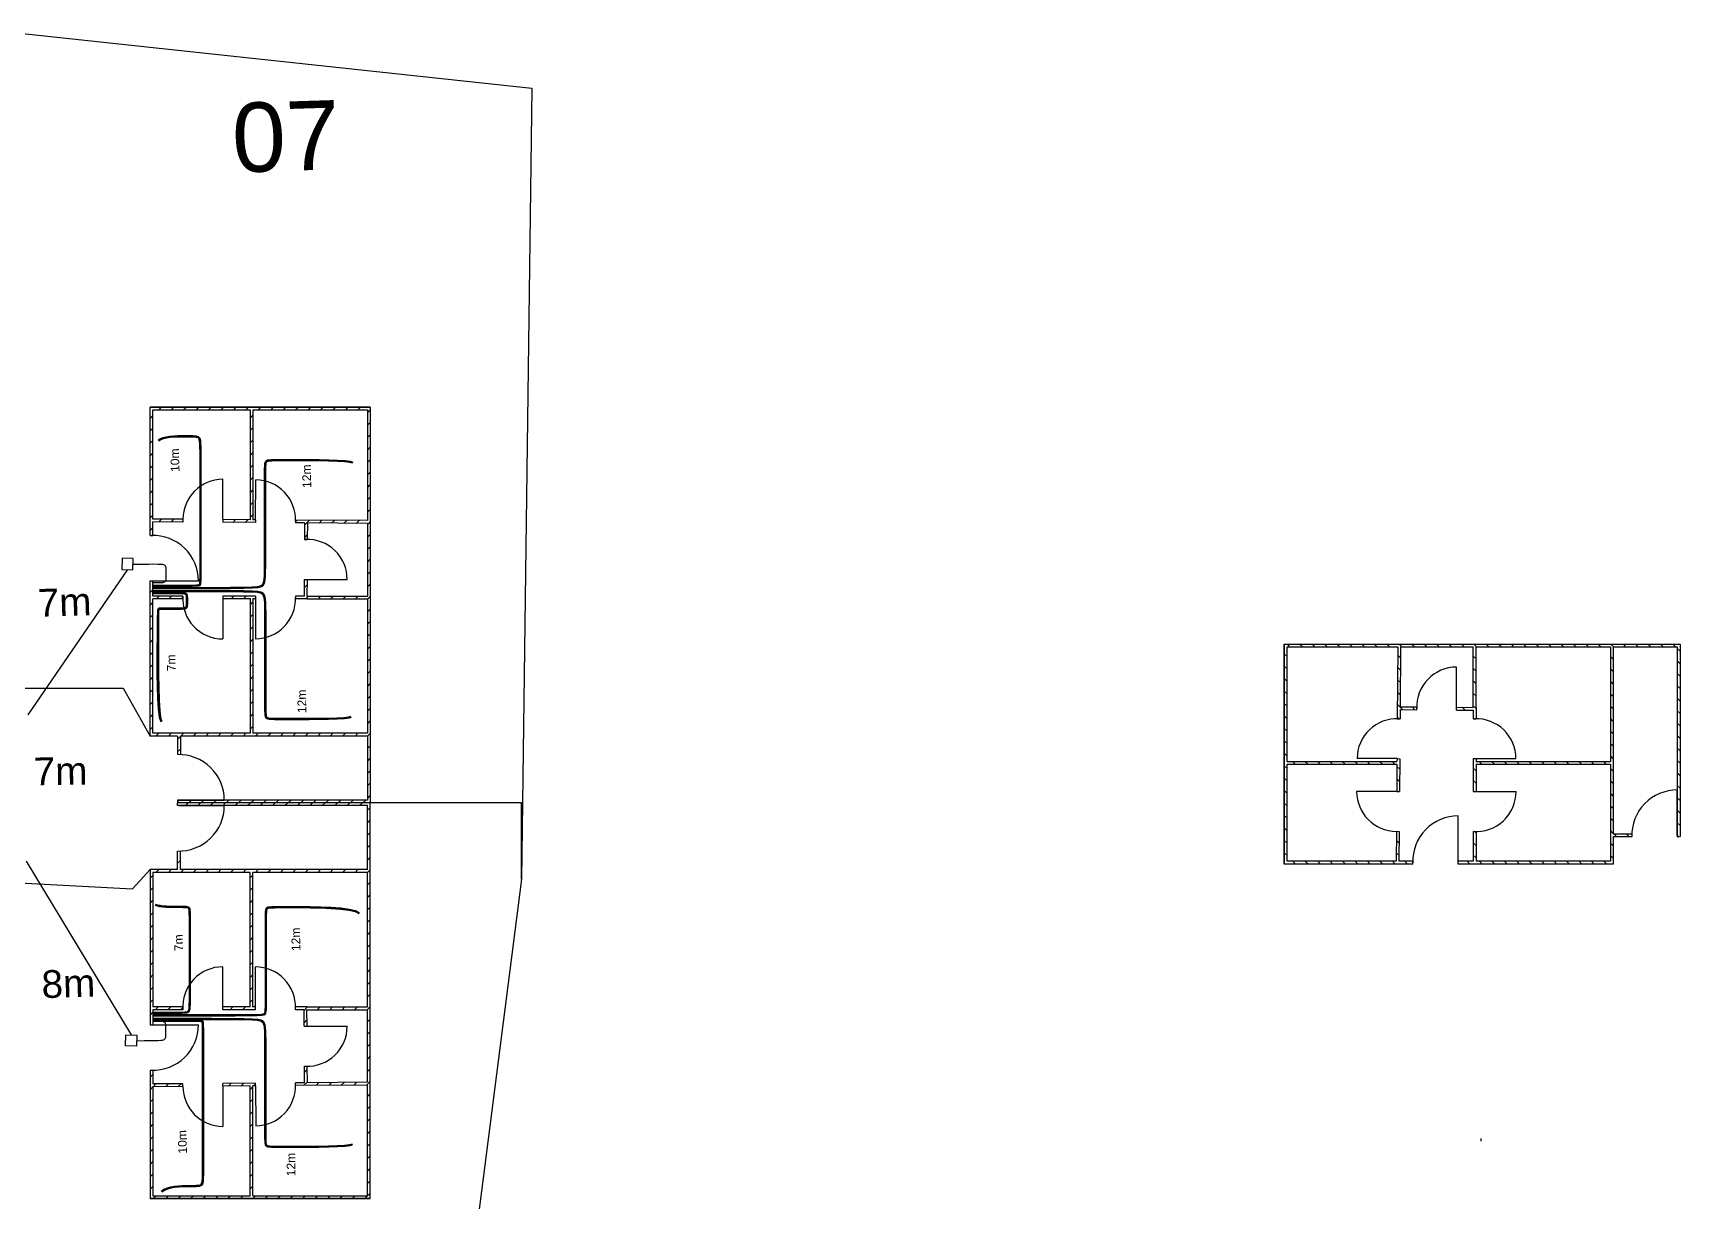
# Model space of a CAD drawing. Header units: millimetres. Extents: x 190 to 398, y 11 to 188.
# Drawn here: x 318.5 to 378, y 140.2 to 182.4 of the extents above; entities that cross this region are included whole.
import ezdxf

# ---------------------------------------------------------------- set-up
doc = ezdxf.new("R2010")
doc.units = ezdxf.units.MM
for name, color, linetype in [('cint', 94, 'Continuous'), ('cpri', 36, 'Continuous'), ('csec', 170, 'Continuous'), ('urbanizacion', 7, 'Continuous')]:
    doc.layers.add(name, color=color, linetype=linetype)
doc.styles.get("Standard").update_dxf_attribs({"font": 'arial.ttf'})
pattern_1 = [(45, (-54.15794, 9.33858), (-0.2245064, 0.2245064), [])]
pattern_2 = [(135, (523.22242, -224.516), (-0.2245064, -0.2245064), [])]
pattern_3 = [(45, (-54.15794, 45.73144), (-0.2245064, 0.2245064), [])]

msp = doc.modelspace()

# ---------------------------------------------------------------- hatches: boundary and pattern name
at = {"layer": 'urbanizacion'}
h = msp.add_hatch(dxfattribs=at)
h.set_pattern_fill('ANSI31', color=256, scale=0.1)
h.set_pattern_definition(pattern_1)
h.paths.add_polyline_path([(326.456, 168.784), (330.59, 168.784), (330.59, 164.786), (327.996, 164.806), (327.995, 164.706), (328.325, 164.703), (328.321, 164.107), (328.421, 164.107), (328.425, 164.703), (330.59, 164.686), (330.59, 163.792), (330.69, 163.789), (330.69, 168.884), (322.751, 168.884), (322.751, 164.251), (322.851, 164.251), (322.851, 164.745), (323.933, 164.737), (323.934, 164.837), (322.851, 164.845), (322.851, 168.784), (326.356, 168.784), (326.356, 164.818), (325.374, 164.826), (325.373, 164.726), (326.555, 164.717), (326.556, 164.817), (326.456, 164.818)])
h = msp.add_hatch(dxfattribs=at)
h.set_pattern_fill('ANSI31', color=256, scale=0.1)
h.set_pattern_definition(pattern_1)
h.paths.add_polyline_path([(326.456, 161.965), (326.556, 161.965), (326.556, 162.065), (325.374, 162.065), (325.374, 161.965), (326.356, 161.965), (326.356, 158.877), (326.456, 158.877)])
h.paths.add_polyline_path([(322.851, 161.965), (323.926, 161.965, -0.017288), (323.93, 162.065), (322.851, 162.065), (322.851, 162.611), (322.751, 162.611), (322.751, 158.893), (322.851, 158.893)])
h.paths.add_polyline_path([(330.69, 163.789), (330.59, 163.792), (330.59, 162.065), (328.407, 162.065), (328.411, 162.666), (328.311, 162.667), (328.307, 162.065), (327.996, 162.065), (327.996, 161.965), (328.406, 161.965), (330.59, 161.965), (330.59, 158.858), (330.69, 158.857)])
h.paths.add_polyline_path([(322.851, 158.893), (322.751, 158.893), (322.751, 157.012), (323.742, 157.012), (323.742, 156.342, -0.015248), (323.842, 156.342), (323.842, 157.012), (330.59, 157.012), (330.59, 154.703), (323.842, 154.703), (323.736, 154.703), (323.742, 154.603), (330.69, 154.603), (330.69, 157.012), (330.69, 158.857), (330.59, 158.858), (330.59, 157.112), (326.456, 157.112), (326.456, 158.877), (326.356, 158.877), (326.356, 157.112), (322.851, 157.112)])
h = msp.add_hatch(dxfattribs=at)
h.set_pattern_fill('ANSI31', color=256, scale=0.1, angle=90)
h.set_pattern_definition(pattern_2)
h.paths.add_polyline_path([(363.777, 156.098), (363.777, 160.232), (367.775, 160.232), (367.755, 157.638), (367.855, 157.637), (367.858, 157.967), (368.454, 157.963), (368.454, 158.063), (367.858, 158.067), (367.875, 160.232), (368.769, 160.232), (368.772, 160.332), (363.677, 160.332), (363.677, 152.393), (368.31, 152.393), (368.31, 152.493), (367.816, 152.493), (367.824, 153.575), (367.724, 153.576), (367.716, 152.493), (363.777, 152.493), (363.777, 155.998), (367.743, 155.998), (367.735, 155.015), (367.835, 155.015), (367.844, 156.197), (367.744, 156.198), (367.743, 156.098)])
h = msp.add_hatch(dxfattribs=at)
h.set_pattern_fill('ANSI31', color=256, scale=0.1, angle=90)
h.set_pattern_definition(pattern_2)
h.paths.add_polyline_path([(370.596, 156.098), (370.596, 156.198), (370.496, 156.198), (370.496, 155.015), (370.596, 155.015), (370.596, 155.998), (373.684, 155.998), (373.684, 156.098)])
h.paths.add_polyline_path([(370.596, 152.493), (370.596, 153.568, -0.017288), (370.496, 153.572), (370.496, 152.493), (369.95, 152.493), (369.95, 152.393), (373.668, 152.393), (373.668, 152.493)])
h.paths.add_polyline_path([(368.772, 160.332), (368.769, 160.232), (370.496, 160.232), (370.496, 158.048), (369.895, 158.053), (369.894, 157.953), (370.496, 157.948), (370.496, 157.638), (370.596, 157.638), (370.596, 158.048), (370.596, 160.232), (373.703, 160.232), (373.704, 160.332)])
h.paths.add_polyline_path([(373.668, 152.493), (373.668, 152.393), (375.549, 152.393), (375.549, 153.384), (376.219, 153.384, -0.015248), (376.219, 153.484), (375.549, 153.484), (375.549, 160.232), (377.858, 160.232), (377.858, 153.484), (377.858, 153.378), (377.958, 153.384), (377.958, 160.332), (375.549, 160.332), (373.704, 160.332), (373.703, 160.232), (375.449, 160.232), (375.449, 156.098), (373.684, 156.098), (373.684, 155.998), (375.449, 155.998), (375.449, 152.493)])
h = msp.add_hatch(dxfattribs=at)
h.set_pattern_fill('ANSI31', color=256, scale=0.1)
h.set_pattern_definition(pattern_3)
h.paths.add_polyline_path([(326.456, 147.24), (326.556, 147.24), (326.556, 147.14), (325.374, 147.14), (325.374, 147.24), (326.356, 147.24), (326.356, 150.329), (326.456, 150.329)])
h.paths.add_polyline_path([(322.851, 147.24), (323.926, 147.24, 0.017288), (323.93, 147.14), (322.851, 147.14), (322.851, 146.595), (322.751, 146.595), (322.751, 150.312), (322.851, 150.313)])
h.paths.add_polyline_path([(330.69, 145.416), (330.59, 145.414), (330.59, 147.14), (328.407, 147.14), (328.411, 146.539), (328.311, 146.539), (328.307, 147.14), (327.996, 147.14), (327.996, 147.24), (328.406, 147.24), (330.59, 147.24), (330.59, 150.348), (330.69, 150.348)])
h.paths.add_polyline_path([(322.851, 150.313), (322.751, 150.312), (322.751, 152.194), (323.742, 152.194), (323.742, 152.863, 0.015248), (323.842, 152.864), (323.842, 152.194), (330.59, 152.194), (330.59, 154.503), (323.842, 154.503), (323.736, 154.503), (323.742, 154.603), (330.69, 154.603), (330.69, 152.194), (330.69, 150.348), (330.59, 150.348), (330.59, 152.094), (326.456, 152.094), (326.456, 150.329), (326.356, 150.329), (326.356, 152.094), (322.851, 152.094)])
h = msp.add_hatch(dxfattribs=at)
h.set_pattern_fill('ANSI31', color=256, scale=0.1)
h.set_pattern_definition(pattern_3)
h.paths.add_polyline_path([(326.456, 140.422), (330.59, 140.422), (330.59, 144.42), (327.996, 144.4), (327.995, 144.5), (328.325, 144.502), (328.321, 145.099), (328.421, 145.099), (328.425, 144.503), (330.59, 144.52), (330.59, 145.414), (330.69, 145.416), (330.69, 140.322), (322.751, 140.322), (322.751, 144.955), (322.851, 144.955), (322.851, 144.46), (323.933, 144.469), (323.934, 144.369), (322.851, 144.36), (322.851, 140.422), (326.356, 140.422), (326.356, 144.387), (325.374, 144.38), (325.373, 144.48), (326.555, 144.489), (326.556, 144.389), (326.456, 144.387)])

# ---------------------------------------------------------------- linework, layer by layer
at = {"layer": 'cint'}
for points in [[(322.851, 162.42), (323.376, 162.42), (323.778, 162.42), (324.073, 162.422), (324.279, 162.424), (324.413, 162.428), (324.491, 162.434), (324.532, 162.442), (324.552, 162.452), (324.565, 162.468), (324.575, 162.495), (324.582, 162.542), (324.587, 162.62), (324.59, 162.735), (324.591, 162.897), (324.592, 163.116), (324.592, 163.399), (324.592, 163.75), (324.592, 164.158), (324.592, 164.602), (324.592, 165.065), (324.592, 165.53), (324.592, 165.978), (324.592, 166.39), (324.592, 166.75), (324.592, 167.042), (324.591, 167.272), (324.588, 167.446), (324.583, 167.575), (324.575, 167.665), (324.564, 167.725), (324.547, 167.763), (324.525, 167.788), (324.497, 167.806), (324.461, 167.82), (324.416, 167.83), (324.36, 167.837), (324.293, 167.841), (324.213, 167.843), (324.119, 167.843), (324.009, 167.844), (323.883, 167.843), (323.745, 167.841), (323.604, 167.835), (323.463, 167.823), (323.33, 167.804), (323.211, 167.776), (323.112, 167.736), (323.04, 167.682)], [(322.851, 162.44), (323.376, 162.44), (323.778, 162.44), (324.073, 162.442), (324.278, 162.444), (324.412, 162.448), (324.488, 162.453), (324.525, 162.461), (324.539, 162.468), (324.547, 162.478), (324.555, 162.5), (324.562, 162.545), (324.567, 162.62), (324.57, 162.735), (324.571, 162.898), (324.572, 163.116), (324.572, 163.399), (324.572, 163.75), (324.572, 164.158), (324.572, 164.602), (324.572, 165.065), (324.572, 165.53), (324.572, 165.978), (324.572, 166.39), (324.572, 166.75), (324.572, 167.042), (324.571, 167.271), (324.568, 167.446), (324.563, 167.573), (324.556, 167.662), (324.544, 167.719), (324.53, 167.752), (324.512, 167.773), (324.488, 167.788), (324.455, 167.801), (324.412, 167.81), (324.359, 167.817), (324.293, 167.821), (324.213, 167.823), (324.119, 167.823), (324.009, 167.824), (323.883, 167.823), (323.746, 167.821), (323.605, 167.815), (323.465, 167.804), (323.334, 167.785), (323.217, 167.756), (323.122, 167.718), (323.051, 167.666)], [(322.851, 162.46), (323.376, 162.46), (323.778, 162.46), (324.073, 162.462), (324.278, 162.464), (324.41, 162.468), (324.486, 162.473), (324.518, 162.48), (324.526, 162.484), (324.53, 162.488), (324.536, 162.505), (324.542, 162.547), (324.547, 162.621), (324.55, 162.736), (324.551, 162.898), (324.552, 163.116), (324.552, 163.399), (324.552, 163.75), (324.552, 164.158), (324.552, 164.602), (324.552, 165.065), (324.552, 165.53), (324.552, 165.978), (324.552, 166.39), (324.552, 166.75), (324.552, 167.042), (324.551, 167.271), (324.548, 167.445), (324.543, 167.572), (324.536, 167.659), (324.525, 167.713), (324.513, 167.741), (324.499, 167.757), (324.478, 167.77), (324.449, 167.782), (324.409, 167.79), (324.357, 167.797), (324.292, 167.801), (324.213, 167.803), (324.119, 167.803), (324.009, 167.804), (323.883, 167.803), (323.747, 167.801), (323.606, 167.795), (323.468, 167.784), (323.338, 167.765), (323.224, 167.737), (323.132, 167.7), (323.063, 167.65)], [(322.851, 162.378), (324.046, 162.378), (324.962, 162.379), (325.639, 162.382), (326.115, 162.387), (326.428, 162.396), (326.616, 162.409), (326.717, 162.428), (326.77, 162.453), (326.806, 162.485), (326.833, 162.53), (326.853, 162.594), (326.866, 162.682), (326.874, 162.801), (326.878, 162.955), (326.879, 163.152), (326.88, 163.397), (326.88, 163.691), (326.88, 164.026), (326.88, 164.387), (326.88, 164.76), (326.88, 165.133), (326.88, 165.49), (326.88, 165.819), (326.88, 166.105), (326.88, 166.339), (326.88, 166.523), (326.882, 166.664), (326.886, 166.768), (326.892, 166.842), (326.902, 166.892), (326.915, 166.925), (326.932, 166.946), (326.956, 166.963), (326.991, 166.975), (327.045, 166.983), (327.124, 166.989), (327.236, 166.993), (327.387, 166.994), (327.585, 166.995), (327.836, 166.995), (328.142, 166.995), (328.485, 166.994), (328.844, 166.99), (329.194, 166.983), (329.515, 166.971), (329.782, 166.954), (329.974, 166.929), (330.068, 166.897)], [(322.851, 162.358), (324.046, 162.358), (324.964, 162.359), (325.643, 162.362), (326.121, 162.368), (326.436, 162.377), (326.626, 162.391), (326.73, 162.41), (326.785, 162.436), (326.823, 162.47), (326.851, 162.516), (326.872, 162.582), (326.885, 162.672), (326.894, 162.793), (326.898, 162.949), (326.899, 163.147), (326.9, 163.393), (326.9, 163.689), (326.9, 164.025), (326.9, 164.386), (326.9, 164.76), (326.9, 165.132), (326.9, 165.489), (326.9, 165.816), (326.9, 166.102), (326.9, 166.334), (326.9, 166.517), (326.902, 166.656), (326.906, 166.758), (326.912, 166.83), (326.92, 166.879), (326.933, 166.91), (326.949, 166.93), (326.971, 166.945), (327.004, 166.956), (327.056, 166.964), (327.134, 166.969), (327.244, 166.973), (327.393, 166.974), (327.588, 166.975), (327.837, 166.975), (328.141, 166.975), (328.483, 166.974), (328.839, 166.97), (329.188, 166.964), (329.506, 166.952), (329.772, 166.936), (329.962, 166.913), (330.054, 166.882)], [(322.851, 162.338), (324.047, 162.338), (324.966, 162.339), (325.646, 162.342), (326.127, 162.348), (326.444, 162.358), (326.637, 162.372), (326.743, 162.392), (326.8, 162.419), (326.839, 162.454), (326.869, 162.503), (326.89, 162.57), (326.905, 162.662), (326.913, 162.784), (326.918, 162.943), (326.919, 163.143), (326.92, 163.39), (326.92, 163.687), (326.92, 164.023), (326.92, 164.385), (326.92, 164.759), (326.92, 165.131), (326.92, 165.487), (326.92, 165.814), (326.92, 166.098), (326.92, 166.329), (326.92, 166.51), (326.922, 166.648), (326.925, 166.748), (326.931, 166.818), (326.939, 166.865), (326.95, 166.894), (326.966, 166.913), (326.986, 166.927), (327.018, 166.937), (327.068, 166.945), (327.144, 166.95), (327.251, 166.953), (327.398, 166.954), (327.592, 166.955), (327.838, 166.955), (328.14, 166.955), (328.48, 166.954), (328.835, 166.951), (329.182, 166.944), (329.498, 166.934), (329.762, 166.918), (329.95, 166.897), (330.04, 166.868)], [(322.851, 162.271), (324.047, 162.271), (324.966, 162.27), (325.646, 162.267), (326.127, 162.261), (326.444, 162.251), (326.637, 162.237), (326.743, 162.217), (326.8, 162.19), (326.839, 162.155), (326.869, 162.106), (326.89, 162.039), (326.905, 161.947), (326.913, 161.825), (326.918, 161.666), (326.919, 161.466), (326.92, 161.219), (326.92, 160.922), (326.92, 160.586), (326.92, 160.224), (326.92, 159.85), (326.92, 159.478), (326.92, 159.122), (326.92, 158.795), (326.92, 158.511), (326.92, 158.28), (326.92, 158.099), (326.922, 157.961), (326.925, 157.861), (326.931, 157.791), (326.939, 157.744), (326.95, 157.715), (326.966, 157.696), (326.986, 157.682), (327.018, 157.672), (327.068, 157.664), (327.144, 157.659), (327.251, 157.656), (327.398, 157.655), (327.592, 157.654), (327.838, 157.654), (328.14, 157.654), (328.479, 157.655), (328.832, 157.658), (329.176, 157.663), (329.487, 157.672), (329.743, 157.685), (329.92, 157.703), (329.995, 157.727)], [(322.851, 162.251), (324.046, 162.251), (324.964, 162.25), (325.643, 162.247), (326.121, 162.241), (326.436, 162.232), (326.626, 162.218), (326.73, 162.199), (326.785, 162.173), (326.823, 162.139), (326.851, 162.093), (326.872, 162.027), (326.885, 161.937), (326.894, 161.816), (326.898, 161.66), (326.899, 161.462), (326.9, 161.216), (326.9, 160.92), (326.9, 160.584), (326.9, 160.223), (326.9, 159.849), (326.9, 159.477), (326.9, 159.12), (326.9, 158.793), (326.9, 158.507), (326.9, 158.275), (326.9, 158.092), (326.902, 157.953), (326.906, 157.851), (326.912, 157.779), (326.92, 157.731), (326.933, 157.7), (326.949, 157.679), (326.971, 157.664), (327.004, 157.653), (327.056, 157.645), (327.134, 157.64), (327.244, 157.636), (327.393, 157.635), (327.588, 157.634), (327.837, 157.634), (328.141, 157.634), (328.482, 157.635), (328.837, 157.638), (329.182, 157.644), (329.495, 157.653), (329.753, 157.667), (329.931, 157.686), (330.008, 157.711)], [(322.851, 162.231), (324.046, 162.231), (324.962, 162.23), (325.639, 162.227), (326.115, 162.222), (326.428, 162.213), (326.616, 162.2), (326.717, 162.181), (326.77, 162.157), (326.806, 162.124), (326.833, 162.079), (326.853, 162.015), (326.866, 161.927), (326.874, 161.808), (326.878, 161.654), (326.879, 161.457), (326.88, 161.213), (326.88, 160.918), (326.88, 160.583), (326.88, 160.222), (326.88, 159.849), (326.88, 159.476), (326.88, 159.119), (326.88, 158.79), (326.88, 158.504), (326.88, 158.27), (326.88, 158.086), (326.882, 157.945), (326.886, 157.841), (326.892, 157.767), (326.902, 157.717), (326.915, 157.684), (326.932, 157.663), (326.956, 157.647), (326.991, 157.634), (327.045, 157.626), (327.124, 157.62), (327.236, 157.616), (327.387, 157.615), (327.585, 157.614), (327.836, 157.614), (328.142, 157.614), (328.485, 157.615), (328.841, 157.618), (329.188, 157.624), (329.503, 157.634), (329.762, 157.649), (329.943, 157.669), (330.021, 157.696)], [(322.852, 162.158), (323.206, 162.158), (323.478, 162.158), (323.679, 162.157), (323.821, 162.156), (323.915, 162.153), (323.971, 162.149), (324.002, 162.144), (324.019, 162.137), (324.03, 162.128), (324.039, 162.117), (324.045, 162.104), (324.049, 162.09), (324.051, 162.073), (324.053, 162.054), (324.053, 162.033), (324.053, 162.009), (324.053, 161.984), (324.053, 161.958), (324.053, 161.93), (324.053, 161.902), (324.053, 161.873), (324.053, 161.845), (324.053, 161.818), (324.053, 161.792), (324.053, 161.767), (324.053, 161.745), (324.051, 161.725), (324.049, 161.706), (324.045, 161.69), (324.039, 161.675), (324.031, 161.663), (324.02, 161.653), (324.006, 161.645), (323.988, 161.639), (323.966, 161.635), (323.939, 161.632), (323.907, 161.63), (323.869, 161.629), (323.824, 161.629), (323.772, 161.629), (323.713, 161.629), (323.648, 161.629), (323.579, 161.629), (323.509, 161.629), (323.439, 161.629), (323.371, 161.629), (323.308, 161.629), (323.252, 161.629), (323.203, 161.629), (323.162, 161.629), (323.128, 161.628), (323.1, 161.626), (323.077, 161.623), (323.059, 161.619), (323.045, 161.612), (323.034, 161.604), (323.026, 161.592), (323.02, 161.567), (323.015, 161.52), (323.011, 161.44), (323.008, 161.316), (323.005, 161.14), (323.002, 160.9), (322.998, 160.586), (322.994, 160.196), (322.991, 159.75), (322.992, 159.277), (322.998, 158.807), (323.014, 158.368), (323.04, 157.988), (323.08, 157.697), (323.135, 157.522)], [(322.852, 147.05), (323.231, 147.05), (323.523, 147.05), (323.741, 147.052), (323.896, 147.055), (323.999, 147.06), (324.064, 147.067), (324.1, 147.077), (324.121, 147.091), (324.136, 147.109), (324.147, 147.137), (324.155, 147.18), (324.16, 147.244), (324.163, 147.334), (324.165, 147.456), (324.165, 147.616), (324.165, 147.819), (324.165, 148.068), (324.165, 148.354), (324.165, 148.664), (324.165, 148.985), (324.165, 149.306), (324.165, 149.613), (324.165, 149.894), (324.165, 150.138), (324.165, 150.334), (324.165, 150.485), (324.164, 150.598), (324.161, 150.679), (324.158, 150.733), (324.152, 150.766), (324.144, 150.786), (324.133, 150.797), (324.12, 150.805), (324.101, 150.811), (324.076, 150.815), (324.042, 150.818), (323.998, 150.819), (323.942, 150.82), (323.872, 150.821), (323.787, 150.821), (323.685, 150.821), (323.571, 150.822), (323.451, 150.825), (323.329, 150.831), (323.212, 150.84), (323.105, 150.855), (323.013, 150.874), (322.942, 150.901)], [(322.852, 146.941), (324.135, 146.941), (325.108, 146.942), (325.815, 146.943), (326.299, 146.946), (326.604, 146.951), (326.773, 146.959), (326.851, 146.97), (326.88, 146.984), (326.897, 147.003), (326.91, 147.032), (326.919, 147.077), (326.925, 147.142), (326.929, 147.234), (326.931, 147.359), (326.932, 147.522), (326.932, 147.728), (326.932, 147.981), (326.932, 148.272), (326.932, 148.586), (326.932, 148.913), (326.932, 149.24), (326.932, 149.553), (326.932, 149.842), (326.932, 150.092), (326.932, 150.296), (326.933, 150.455), (326.934, 150.575), (326.937, 150.663), (326.942, 150.725), (326.949, 150.765), (326.959, 150.79), (326.972, 150.806), (326.99, 150.818), (327.019, 150.827), (327.068, 150.833), (327.142, 150.837), (327.251, 150.84), (327.401, 150.841), (327.6, 150.841), (327.856, 150.842), (328.171, 150.841), (328.528, 150.838), (328.904, 150.83), (329.277, 150.815), (329.624, 150.789), (329.924, 150.75), (330.153, 150.697), (330.289, 150.626)], [(322.851, 146.831), (324.046, 146.831), (324.965, 146.83), (325.646, 146.827), (326.126, 146.821), (326.444, 146.811), (326.637, 146.797), (326.743, 146.777), (326.799, 146.75), (326.839, 146.715), (326.869, 146.666), (326.89, 146.599), (326.904, 146.507), (326.913, 146.385), (326.917, 146.227), (326.919, 146.027), (326.919, 145.779), (326.919, 145.482), (326.919, 145.146), (326.919, 144.784), (326.919, 144.41), (326.919, 144.039), (326.919, 143.682), (326.919, 143.355), (326.919, 143.071), (326.919, 142.84), (326.92, 142.659), (326.922, 142.522), (326.925, 142.421), (326.93, 142.351), (326.939, 142.304), (326.95, 142.275), (326.965, 142.256), (326.986, 142.242), (327.018, 142.232), (327.068, 142.224), (327.143, 142.219), (327.251, 142.216), (327.398, 142.215), (327.591, 142.214), (327.838, 142.214), (328.14, 142.214), (328.48, 142.215), (328.834, 142.219), (329.181, 142.225), (329.498, 142.235), (329.762, 142.251), (329.95, 142.272), (330.04, 142.301)], [(322.851, 146.811), (324.046, 146.811), (324.964, 146.81), (325.643, 146.807), (326.121, 146.801), (326.436, 146.792), (326.626, 146.778), (326.73, 146.759), (326.784, 146.733), (326.822, 146.7), (326.851, 146.653), (326.871, 146.587), (326.885, 146.497), (326.893, 146.377), (326.897, 146.22), (326.899, 146.022), (326.899, 145.776), (326.899, 145.48), (326.899, 145.145), (326.899, 144.783), (326.899, 144.41), (326.899, 144.038), (326.899, 143.681), (326.899, 143.353), (326.899, 143.067), (326.899, 142.835), (326.9, 142.653), (326.902, 142.513), (326.905, 142.411), (326.911, 142.339), (326.92, 142.291), (326.932, 142.26), (326.949, 142.239), (326.971, 142.224), (327.004, 142.213), (327.056, 142.205), (327.134, 142.2), (327.243, 142.196), (327.393, 142.195), (327.588, 142.194), (327.837, 142.194), (328.141, 142.194), (328.482, 142.196), (328.839, 142.199), (329.188, 142.206), (329.506, 142.217), (329.772, 142.233), (329.962, 142.256), (330.054, 142.287)], [(322.851, 146.791), (324.045, 146.791), (324.962, 146.79), (325.639, 146.787), (326.115, 146.782), (326.428, 146.773), (326.616, 146.76), (326.717, 146.741), (326.769, 146.717), (326.806, 146.684), (326.833, 146.639), (326.852, 146.575), (326.866, 146.487), (326.873, 146.369), (326.878, 146.214), (326.879, 146.017), (326.879, 145.773), (326.879, 145.478), (326.879, 145.143), (326.879, 144.782), (326.879, 144.409), (326.879, 144.037), (326.879, 143.679), (326.879, 143.35), (326.879, 143.064), (326.879, 142.83), (326.88, 142.646), (326.882, 142.505), (326.886, 142.401), (326.892, 142.327), (326.901, 142.277), (326.915, 142.244), (326.932, 142.223), (326.955, 142.207), (326.99, 142.195), (327.044, 142.186), (327.124, 142.18), (327.236, 142.177), (327.387, 142.175), (327.585, 142.174), (327.836, 142.174), (328.141, 142.174), (328.485, 142.176), (328.843, 142.179), (329.194, 142.186), (329.514, 142.198), (329.782, 142.216), (329.974, 142.24), (330.068, 142.273)], [(322.851, 146.767), (323.411, 146.767), (323.838, 146.767), (324.15, 146.766), (324.366, 146.764), (324.504, 146.76), (324.583, 146.756), (324.622, 146.749), (324.639, 146.74), (324.65, 146.727), (324.659, 146.701), (324.664, 146.653), (324.668, 146.572), (324.671, 146.448), (324.672, 146.271), (324.673, 146.032), (324.673, 145.72), (324.673, 145.329), (324.673, 144.877), (324.673, 144.382), (324.673, 143.865), (324.673, 143.346), (324.673, 142.845), (324.673, 142.384), (324.673, 141.981), (324.672, 141.654), (324.672, 141.396), (324.67, 141.199), (324.665, 141.055), (324.658, 140.953), (324.648, 140.884), (324.634, 140.84), (324.615, 140.811), (324.59, 140.79), (324.559, 140.774), (324.519, 140.762), (324.47, 140.755), (324.409, 140.75), (324.337, 140.748), (324.25, 140.747), (324.148, 140.747), (324.031, 140.746), (323.903, 140.743), (323.768, 140.736), (323.631, 140.722), (323.498, 140.698), (323.374, 140.663), (323.263, 140.614), (323.171, 140.549)]]:
    msp.add_lwpolyline(points, dxfattribs=at)
for points in [[(322.851, 162.194), (323.206, 162.194), (323.478, 162.194, -0.000708), (323.478, 162.194), (323.679, 162.193, -0.001717), (323.68, 162.193), (323.821, 162.191, -0.004029), (323.822, 162.191), (323.916, 162.189, -0.009833), (323.917, 162.189), (323.974, 162.185, -0.025467), (323.978, 162.184), (324.009, 162.179, -0.058549), (324.018, 162.177), (324.034, 162.17, -0.06588), (324.043, 162.164), (324.055, 162.155, -0.060404), (324.061, 162.149), (324.07, 162.138, -0.05548), (324.075, 162.13), (324.081, 162.117, -0.043635), (324.083, 162.111), (324.087, 162.096, -0.030632), (324.088, 162.091), (324.091, 162.074, -0.019643), (324.091, 162.071), (324.092, 162.052, -0.011204), (324.092, 162.05), (324.093, 162.029, -0.004865), (324.093, 162.028), (324.093, 162.005, -0.000728), (324.093, 162.005), (324.093, 161.98), (324.093, 161.953), (324.093, 161.926), (324.093, 161.897), (324.093, 161.869), (324.093, 161.84), (324.093, 161.813), (324.093, 161.787, -0.000666), (324.093, 161.787), (324.093, 161.763, -0.004386), (324.093, 161.762), (324.092, 161.74, -0.009933), (324.092, 161.738), (324.091, 161.718, -0.017175), (324.091, 161.715), (324.089, 161.697, -0.026619), (324.088, 161.692), (324.084, 161.676, -0.038306), (324.082, 161.67), (324.076, 161.656, -0.050594), (324.072, 161.649), (324.064, 161.636, -0.059055), (324.058, 161.629), (324.047, 161.619, -0.058444), (324.039, 161.614), (324.025, 161.606, -0.047216), (324.019, 161.603), (324.001, 161.597, -0.032927), (323.996, 161.595), (323.974, 161.591, -0.021241), (323.97, 161.591), (323.944, 161.588, -0.013037), (323.941, 161.588), (323.909, 161.586, -0.007569), (323.908, 161.586), (323.87, 161.585, -0.003968), (323.869, 161.585), (323.824, 161.585, -0.001596), (323.824, 161.585), (323.772, 161.585), (323.713, 161.585), (323.648, 161.585), (323.579, 161.585), (323.509, 161.585), (323.439, 161.585), (323.371, 161.585), (323.308, 161.585), (323.251, 161.585), (323.203, 161.585), (323.162, 161.584), (323.129, 161.583), (323.103, 161.582), (323.084, 161.579), (323.072, 161.576), (323.066, 161.573), (323.064, 161.572), (323.063, 161.571), (323.059, 161.556), (323.055, 161.512), (323.052, 161.432), (323.05, 161.308), (323.049, 161.129), (323.049, 160.885), (323.049, 160.566), (323.049, 160.169), (323.051, 159.716), (323.056, 159.234), (323.065, 158.754), (323.08, 158.303), (323.102, 157.912), (323.133, 157.608), (323.174, 157.55)], [(322.851, 162.174), (323.206, 162.174), (323.478, 162.174, -0.000708), (323.478, 162.174), (323.679, 162.173, -0.001717), (323.679, 162.173), (323.821, 162.171, -0.004029), (323.822, 162.171), (323.915, 162.169, -0.009833), (323.916, 162.169), (323.973, 162.165, -0.025467), (323.975, 162.165), (324.006, 162.16, -0.058549), (324.01, 162.158), (324.026, 162.151, -0.06588), (324.031, 162.149), (324.042, 162.14, -0.060404), (324.046, 162.136), (324.054, 162.125, -0.05548), (324.057, 162.122), (324.063, 162.109, -0.043635), (324.064, 162.105), (324.068, 162.09, -0.030632), (324.068, 162.088), (324.071, 162.071, -0.019643), (324.071, 162.07), (324.072, 162.051, -0.011204), (324.072, 162.05), (324.073, 162.029, -0.004865), (324.073, 162.028), (324.073, 162.005, -0.000728), (324.073, 162.005), (324.073, 161.98), (324.073, 161.953), (324.073, 161.926), (324.073, 161.897), (324.073, 161.869), (324.073, 161.84), (324.073, 161.813), (324.073, 161.787, -0.000666), (324.073, 161.787), (324.073, 161.763, -0.004386), (324.073, 161.763), (324.072, 161.74, -0.009933), (324.072, 161.739), (324.071, 161.719, -0.017175), (324.071, 161.718), (324.069, 161.699, -0.026619), (324.068, 161.697), (324.064, 161.681, -0.038306), (324.063, 161.678), (324.058, 161.663, -0.050594), (324.056, 161.66), (324.047, 161.647, -0.059055), (324.044, 161.644), (324.033, 161.634, -0.058444), (324.03, 161.631), (324.016, 161.623, -0.047216), (324.012, 161.622), (323.994, 161.616, -0.032927), (323.992, 161.615), (323.97, 161.611, -0.021241), (323.968, 161.611), (323.941, 161.608, -0.013037), (323.94, 161.608), (323.908, 161.606, -0.007569), (323.908, 161.606), (323.869, 161.605, -0.003968), (323.869, 161.605), (323.824, 161.605, -0.001596), (323.824, 161.605), (323.772, 161.605), (323.713, 161.605), (323.648, 161.605), (323.579, 161.605), (323.509, 161.605), (323.439, 161.605), (323.371, 161.605), (323.308, 161.605), (323.251, 161.605), (323.203, 161.605), (323.162, 161.604), (323.128, 161.603), (323.101, 161.602), (323.081, 161.599), (323.066, 161.595), (323.055, 161.591), (323.049, 161.586), (323.044, 161.579), (323.039, 161.559), (323.035, 161.513), (323.032, 161.433), (323.03, 161.308), (323.029, 161.129), (323.029, 160.885), (323.029, 160.566), (323.029, 160.169), (323.031, 159.715), (323.036, 159.234), (323.045, 158.753), (323.06, 158.302), (323.082, 157.91), (323.113, 157.605), (323.154, 157.533)], [(322.852, 147.01), (323.231, 147.01, 0.000428), (323.231, 147.01), (323.523, 147.01, 0.001272), (323.523, 147.01), (323.741, 147.012, 0.003047), (323.742, 147.012), (323.896, 147.015, 0.00701), (323.898, 147.015), (324.001, 147.02, 0.016508), (324.004, 147.02), (324.068, 147.027, 0.039644), (324.074, 147.029), (324.111, 147.039, 0.077314), (324.122, 147.044), (324.143, 147.058, 0.078794), (324.152, 147.066), (324.167, 147.084, 0.074698), (324.173, 147.095), (324.184, 147.122, 0.048955), (324.186, 147.13), (324.194, 147.173, 0.024767), (324.194, 147.177), (324.2, 147.24, 0.011827), (324.2, 147.242), (324.203, 147.332, 0.005531), (324.203, 147.333), (324.205, 147.455, 0.002424), (324.205, 147.456), (324.205, 147.616, 0.000843), (324.205, 147.616), (324.205, 147.819), (324.205, 148.068), (324.205, 148.354), (324.205, 148.664), (324.205, 148.985), (324.205, 149.306), (324.205, 149.613), (324.205, 149.894), (324.205, 150.138), (324.205, 150.334, 0.000642), (324.205, 150.334), (324.205, 150.485, 0.001905), (324.205, 150.486), (324.204, 150.599, 0.00455), (324.204, 150.599), (324.201, 150.68, 0.010415), (324.201, 150.682), (324.197, 150.736, 0.024209), (324.197, 150.739), (324.191, 150.773, 0.05552), (324.189, 150.782), (324.181, 150.801, 0.093438), (324.173, 150.813), (324.162, 150.824, 0.072763), (324.153, 150.832), (324.139, 150.839, 0.052735), (324.132, 150.843), (324.113, 150.849, 0.035362), (324.108, 150.85), (324.082, 150.854, 0.020564), (324.079, 150.855), (324.046, 150.858, 0.011241), (324.044, 150.858), (324, 150.859, 0.005852), (323.999, 150.859), (323.943, 150.86, 0.002784), (323.942, 150.86), (323.873, 150.861, 0.00103), (323.872, 150.861), (323.787, 150.861), (323.685, 150.861), (323.572, 150.862), (323.452, 150.865), (323.332, 150.871), (323.216, 150.88), (323.112, 150.894), (323.024, 150.913), (322.956, 150.938)], [(322.852, 147.03), (323.231, 147.03, 0.000428), (323.231, 147.03), (323.523, 147.03, 0.001272), (323.523, 147.03), (323.741, 147.032, 0.003047), (323.741, 147.032), (323.896, 147.035, 0.00701), (323.897, 147.035), (324, 147.04, 0.016508), (324.002, 147.04), (324.066, 147.047, 0.039644), (324.069, 147.048), (324.106, 147.058, 0.077314), (324.111, 147.061), (324.132, 147.074, 0.078794), (324.137, 147.078), (324.151, 147.097, 0.074698), (324.154, 147.102), (324.165, 147.13, 0.048955), (324.166, 147.133), (324.174, 147.176, 0.024767), (324.174, 147.178), (324.18, 147.242, 0.011827), (324.18, 147.243), (324.183, 147.333, 0.005531), (324.183, 147.334), (324.185, 147.456, 0.002424), (324.185, 147.456), (324.185, 147.616, 0.000843), (324.185, 147.616), (324.185, 147.819), (324.185, 148.068), (324.185, 148.354), (324.185, 148.664), (324.185, 148.985), (324.185, 149.306), (324.185, 149.613), (324.185, 149.894), (324.185, 150.138), (324.185, 150.334, 0.000642), (324.185, 150.334), (324.185, 150.485, 0.001905), (324.185, 150.486), (324.184, 150.598, 0.00455), (324.184, 150.599), (324.181, 150.679, 0.010415), (324.181, 150.68), (324.178, 150.734, 0.024209), (324.177, 150.736), (324.172, 150.77, 0.05552), (324.17, 150.774), (324.162, 150.793, 0.093438), (324.158, 150.8), (324.148, 150.811, 0.072763), (324.143, 150.814), (324.13, 150.822, 0.052735), (324.126, 150.824), (324.107, 150.83, 0.035362), (324.104, 150.83), (324.079, 150.835, 0.020564), (324.077, 150.835), (324.044, 150.838, 0.011241), (324.043, 150.838), (323.999, 150.839, 0.005852), (323.999, 150.839), (323.943, 150.84, 0.002784), (323.942, 150.84), (323.872, 150.841, 0.00103), (323.872, 150.841), (323.787, 150.841), (323.685, 150.841), (323.571, 150.842), (323.451, 150.845), (323.33, 150.851), (323.214, 150.86), (323.108, 150.874), (323.019, 150.894), (322.949, 150.92)], [(322.852, 146.961), (324.135, 146.961), (325.108, 146.962), (325.814, 146.963), (326.299, 146.966), (326.603, 146.971), (326.772, 146.979), (326.845, 146.989), (326.868, 147), (326.88, 147.014), (326.891, 147.038), (326.899, 147.08), (326.905, 147.143), (326.909, 147.235), (326.911, 147.359), (326.912, 147.522), (326.912, 147.728), (326.912, 147.981), (326.912, 148.272), (326.912, 148.586), (326.912, 148.913), (326.912, 149.24), (326.912, 149.553), (326.912, 149.842), (326.912, 150.092), (326.912, 150.296, -0.000761), (326.912, 150.296), (326.913, 150.455, -0.002212), (326.913, 150.455), (326.914, 150.576, -0.005123), (326.914, 150.576), (326.917, 150.664, -0.011196), (326.917, 150.665), (326.922, 150.726, -0.024214), (326.922, 150.728), (326.929, 150.768, -0.05003), (326.93, 150.772), (326.94, 150.797, -0.078801), (326.943, 150.803), (326.956, 150.819, -0.07664), (326.961, 150.823), (326.979, 150.834, -0.071148), (326.984, 150.837), (327.014, 150.846, -0.040383), (327.017, 150.846), (327.065, 150.853, -0.018413), (327.066, 150.853), (327.141, 150.857, -0.008267), (327.142, 150.857), (327.25, 150.86, -0.00372), (327.251, 150.86), (327.401, 150.861, -0.001588), (327.401, 150.861), (327.6, 150.861, -0.000543), (327.6, 150.861), (327.856, 150.862, -0.000403), (327.856, 150.862), (328.171, 150.861, -0.001735), (328.171, 150.861), (328.528, 150.858, -0.003259), (328.528, 150.858), (328.904, 150.85, -0.00513), (328.905, 150.85), (329.278, 150.835, -0.008029), (329.278, 150.834), (329.626, 150.809, -0.013396), (329.627, 150.809), (329.926, 150.77, -0.02558), (329.928, 150.77), (330.157, 150.716, -0.06321), (330.162, 150.715), (330.298, 150.643)], [(322.852, 146.921), (324.135, 146.921), (325.108, 146.922, 0.000416), (325.108, 146.922), (325.815, 146.923, 0.001046), (325.815, 146.923), (326.299, 146.926, 0.002607), (326.299, 146.926), (326.604, 146.931, 0.007102), (326.605, 146.932), (326.774, 146.939, 0.023031), (326.776, 146.939), (326.854, 146.95, 0.079692), (326.86, 146.952), (326.889, 146.966, 0.097046), (326.895, 146.971), (326.912, 146.99, 0.07764), (326.915, 146.995), (326.928, 147.024, 0.053423), (326.93, 147.028), (326.939, 147.073, 0.027705), (326.939, 147.075), (326.945, 147.14, 0.013378), (326.945, 147.141), (326.949, 147.233, 0.006294), (326.949, 147.234), (326.951, 147.359, 0.002769), (326.951, 147.359), (326.952, 147.522, 0.000966), (326.952, 147.522), (326.952, 147.728), (326.952, 147.981), (326.952, 148.272), (326.952, 148.586), (326.952, 148.913), (326.952, 149.24), (326.952, 149.553), (326.952, 149.842), (326.952, 150.092), (326.952, 150.296), (326.953, 150.455), (326.954, 150.575), (326.957, 150.662), (326.962, 150.722), (326.968, 150.759), (326.976, 150.78), (326.985, 150.791), (326.998, 150.799), (327.023, 150.807), (327.069, 150.813), (327.143, 150.817), (327.251, 150.82), (327.401, 150.821), (327.6, 150.821), (327.856, 150.822), (328.171, 150.821), (328.527, 150.818), (328.903, 150.81), (329.276, 150.795), (329.622, 150.769), (329.92, 150.731), (330.146, 150.678), (330.28, 150.608)], [(322.851, 146.747), (323.411, 146.747), (323.838, 146.747), (324.15, 146.746), (324.366, 146.744), (324.503, 146.74), (324.581, 146.736), (324.616, 146.73), (324.627, 146.724), (324.632, 146.717), (324.639, 146.697), (324.645, 146.651), (324.648, 146.571), (324.651, 146.448), (324.652, 146.271), (324.653, 146.032), (324.653, 145.72), (324.653, 145.329), (324.653, 144.877), (324.653, 144.382), (324.653, 143.865), (324.653, 143.346), (324.653, 142.845), (324.653, 142.384), (324.653, 141.981), (324.652, 141.654), (324.652, 141.396), (324.65, 141.2), (324.645, 141.055), (324.639, 140.955), (324.629, 140.889), (324.616, 140.849), (324.6, 140.825), (324.579, 140.807), (324.551, 140.793), (324.515, 140.782), (324.467, 140.775), (324.408, 140.77), (324.336, 140.768), (324.25, 140.767), (324.148, 140.767, 0.000513), (324.148, 140.767), (324.031, 140.766, 0.004425), (324.031, 140.766), (323.902, 140.763, 0.008303), (323.902, 140.763), (323.766, 140.756, 0.012493), (323.765, 140.756), (323.629, 140.742, 0.017769), (323.628, 140.742), (323.495, 140.718, 0.025035), (323.493, 140.718), (323.368, 140.682, 0.035466), (323.366, 140.681), (323.255, 140.632, 0.050126), (323.252, 140.63), (323.16, 140.565)], [(322.851, 146.727), (323.411, 146.727), (323.838, 146.727), (324.15, 146.726), (324.365, 146.724), (324.502, 146.72), (324.579, 146.716), (324.609, 146.711), (324.614, 146.708), (324.615, 146.707), (324.619, 146.692), (324.625, 146.649), (324.628, 146.57), (324.631, 146.447), (324.632, 146.271), (324.633, 146.032), (324.633, 145.72), (324.633, 145.329), (324.633, 144.877), (324.633, 144.382), (324.633, 143.865), (324.633, 143.346), (324.633, 142.845), (324.633, 142.384), (324.633, 141.981), (324.632, 141.654), (324.632, 141.396), (324.63, 141.2), (324.625, 141.056), (324.619, 140.957), (324.609, 140.893), (324.597, 140.858), (324.584, 140.838), (324.568, 140.823), (324.544, 140.811), (324.51, 140.801), (324.465, 140.794), (324.407, 140.79), (324.336, 140.788), (324.25, 140.787), (324.148, 140.787, 0.000513), (324.148, 140.787), (324.031, 140.786, 0.004425), (324.031, 140.786), (323.902, 140.783, 0.008303), (323.901, 140.783), (323.765, 140.776, 0.012493), (323.763, 140.776), (323.627, 140.762, 0.017769), (323.624, 140.761), (323.491, 140.738, 0.025035), (323.487, 140.737), (323.363, 140.702, 0.035466), (323.358, 140.7), (323.247, 140.651, 0.050126), (323.24, 140.647), (323.148, 140.582)]]:
    msp.add_lwpolyline(points, format="xyb", dxfattribs=at)
at = {"layer": 'csec'}
for p, q in [((321.927, 163.023), (318.333, 157.783)), ((322.074, 146.227), (318.291, 152.504))]:
    msp.add_line(p, q, dxfattribs=at)
for points in [[(321.727, 163.029), (322.127, 163.017), (322.139, 163.417), (321.739, 163.429)], [(321.874, 146.233), (322.274, 146.221), (322.261, 145.821), (321.862, 145.833)]]:
    msp.add_lwpolyline(points, close=True, dxfattribs=at)
for points in [[(322.133, 163.21), (322.45, 163.216), (322.698, 163.22), (322.888, 163.222), (323.027, 163.221), (323.125, 163.218), (323.191, 163.212), (323.233, 163.203), (323.26, 163.191), (323.28, 163.175), (323.296, 163.157), (323.307, 163.135), (323.314, 163.112), (323.318, 163.086), (323.321, 163.059), (323.321, 163.03), (323.322, 163), (323.322, 162.97), (323.322, 162.94), (323.322, 162.909), (323.322, 162.878), (323.322, 162.847), (323.322, 162.817), (323.322, 162.787), (323.322, 162.757), (323.321, 162.729), (323.321, 162.701), (323.319, 162.675), (323.316, 162.65), (323.311, 162.627), (323.304, 162.607), (323.293, 162.589), (323.279, 162.575), (323.261, 162.563), (323.237, 162.555), (323.204, 162.548), (323.162, 162.544), (323.108, 162.542), (323.039, 162.54), (322.955, 162.54), (322.852, 162.54)], [(322.267, 146.021), (322.539, 146.024), (322.754, 146.027), (322.92, 146.03), (323.043, 146.033), (323.131, 146.038), (323.191, 146.045), (323.232, 146.055), (323.259, 146.067), (323.279, 146.082), (323.294, 146.101), (323.305, 146.122), (323.312, 146.146), (323.317, 146.172), (323.319, 146.199), (323.32, 146.228), (323.32, 146.257), (323.32, 146.287), (323.32, 146.318), (323.32, 146.349), (323.32, 146.379), (323.32, 146.41), (323.32, 146.441), (323.32, 146.471), (323.32, 146.5), (323.32, 146.529), (323.319, 146.557), (323.318, 146.583), (323.315, 146.608), (323.31, 146.63), (323.302, 146.65), (323.292, 146.668), (323.278, 146.683), (323.259, 146.694), (323.235, 146.703), (323.203, 146.709), (323.161, 146.713), (323.106, 146.716), (323.038, 146.717), (322.953, 146.718), (322.851, 146.718)]]:
    msp.add_lwpolyline(points, dxfattribs=at)
at = {"layer": 'urbanizacion'}
for p, q in [((326.356, 168.784), (326.356, 164.818)), ((326.456, 168.784), (326.456, 164.818)), ((325.373, 164.837), (325.373, 166.277)), ((326.556, 164.817), (326.567, 166.257)), ((322.751, 164.746), (322.751, 164.746)), ((323.934, 164.837), (322.851, 164.845)), ((323.933, 164.737), (322.851, 164.745)), ((323.934, 164.837), (323.933, 164.737)), ((325.374, 164.826), (325.373, 164.726)), ((326.555, 164.717), (325.373, 164.726)), ((326.356, 164.818), (325.374, 164.826)), ((326.556, 164.817), (326.456, 164.818)), ((326.556, 164.817), (326.555, 164.717)), ((327.996, 164.806), (327.995, 164.706)), ((328.325, 164.703), (327.995, 164.706)), ((330.59, 164.786), (327.996, 164.806)), ((328.325, 164.703), (328.321, 164.107)), ((328.425, 164.703), (328.421, 164.106)), ((330.59, 164.686), (328.425, 164.703)), ((322.751, 164.251), (322.851, 164.251)), ((328.321, 164.107), (328.421, 164.107)), ((322.751, 162.611), (322.851, 162.611)), ((322.851, 162.611), (324.491, 162.611)), ((328.311, 162.667), (328.307, 162.065)), ((328.311, 162.667), (328.411, 162.666)), ((328.411, 162.666), (328.407, 162.065)), ((328.421, 162.667), (329.861, 162.667)), ((323.934, 162.065), (322.851, 162.065)), ((323.934, 161.965), (322.851, 161.965)), ((323.934, 162.065), (323.934, 161.965)), ((326.556, 162.065), (325.374, 162.065)), ((325.374, 162.065), (325.374, 161.965)), ((326.356, 161.965), (325.374, 161.965)), ((325.374, 161.965), (325.374, 160.518)), ((326.356, 161.971), (326.356, 157.112)), ((326.456, 161.971), (326.456, 157.112)), ((326.556, 161.965), (326.456, 161.965)), ((326.556, 162.065), (326.556, 161.965)), ((326.556, 161.965), (326.556, 160.525)), ((328.307, 162.065), (327.996, 162.065)), ((327.996, 162.065), (327.996, 161.965)), ((328.406, 161.965), (327.996, 161.965)), ((328.406, 162.065), (330.59, 162.065)), ((328.406, 161.965), (330.59, 161.965)), ((367.775, 160.232), (367.755, 157.638)), ((367.875, 160.232), (367.858, 158.067)), ((370.496, 158.048), (370.496, 160.232)), ((370.596, 158.048), (370.596, 160.232)), ((375.549, 160.332), (377.958, 160.332)), ((375.549, 160.232), (377.858, 160.232)), ((377.858, 160.232), (377.858, 153.484)), ((377.958, 160.332), (377.958, 153.384)), ((369.895, 158.063), (369.895, 159.503)), ((377.958, 159.381), (377.958, 153.384)), ((321.774, 158.744), (322.751, 157.012)), ((367.755, 157.638), (367.855, 157.637)), ((367.858, 157.967), (367.855, 157.637)), ((367.858, 158.067), (368.455, 158.063)), ((367.858, 157.967), (368.454, 157.963)), ((368.454, 157.963), (368.454, 158.063)), ((369.894, 157.953), (369.895, 158.053)), ((369.894, 157.953), (370.496, 157.948)), ((369.895, 158.053), (370.496, 158.048)), ((370.496, 157.948), (370.496, 157.638)), ((370.496, 157.638), (370.596, 157.638)), ((370.596, 158.048), (370.596, 157.638)), ((323.742, 157.012), (323.742, 156.343)), ((323.842, 157.012), (323.842, 156.342)), ((330.59, 157.012), (330.59, 154.703)), ((330.69, 157.012), (330.69, 154.603)), ((363.777, 156.098), (367.743, 156.098)), ((363.777, 155.998), (367.743, 155.998)), ((367.744, 156.198), (366.304, 156.209)), ((367.743, 155.998), (367.735, 155.015)), ((367.744, 156.198), (367.743, 156.098)), ((367.744, 156.198), (367.844, 156.197)), ((367.844, 156.197), (367.835, 155.015)), ((370.496, 156.198), (370.496, 155.015)), ((370.496, 156.198), (370.596, 156.198)), ((370.59, 156.098), (375.449, 156.098)), ((370.59, 155.998), (375.449, 155.998)), ((370.596, 156.198), (370.596, 156.098)), ((370.596, 156.198), (372.036, 156.198)), ((370.596, 155.998), (370.596, 155.015)), ((323.842, 154.703), (323.736, 154.703)), ((323.736, 154.703), (323.742, 154.603)), ((323.736, 154.503), (323.742, 154.603)), ((329.739, 154.603), (323.742, 154.603)), ((330.69, 154.603), (323.742, 154.603)), ((329.739, 154.603), (323.742, 154.603)), ((330.69, 154.603), (323.742, 154.603)), ((329.739, 154.603), (323.742, 154.603)), ((330.69, 154.603), (323.742, 154.603)), ((323.786, 154.703), (325.426, 154.703)), ((330.59, 154.703), (323.842, 154.703)), ((331.224, 154.603), (329.739, 154.603)), ((330.69, 152.194), (330.69, 154.603)), ((367.724, 155.015), (366.284, 155.015)), ((367.735, 155.015), (367.835, 155.015)), ((370.496, 155.015), (370.596, 155.015)), ((370.596, 155.015), (372.043, 155.015)), ((377.858, 153.428), (377.858, 155.068)), ((323.842, 154.503), (323.736, 154.503)), ((323.786, 154.503), (325.426, 154.503)), ((330.59, 154.503), (323.842, 154.503)), ((330.59, 152.194), (330.59, 154.503)), ((369.95, 152.493), (369.95, 154.133)), ((367.724, 153.576), (367.716, 152.493)), ((367.724, 153.576), (367.824, 153.575)), ((367.824, 153.575), (367.816, 152.493)), ((370.496, 153.575), (370.496, 152.493)), ((370.496, 153.575), (370.596, 153.575)), ((370.596, 153.575), (370.596, 152.493)), ((375.549, 153.484), (376.219, 153.484)), ((375.549, 153.384), (376.218, 153.384)), ((377.858, 153.484), (377.858, 153.378)), ((377.858, 153.378), (377.958, 153.384)), ((323.742, 152.194), (323.742, 152.863)), ((323.842, 152.194), (323.842, 152.864)), ((322.114, 151.503), (322.751, 152.194)), ((367.815, 152.393), (367.815, 152.393)), ((368.31, 152.393), (368.31, 152.493)), ((369.95, 152.393), (369.95, 152.493)), ((317.325, 151.756), (322.114, 151.503)), ((326.356, 147.235), (326.356, 152.094)), ((326.456, 147.235), (326.456, 152.094)), ((325.374, 147.24), (325.374, 148.688)), ((326.556, 147.24), (326.556, 148.68)), ((323.934, 147.24), (322.851, 147.24)), ((323.934, 147.14), (322.851, 147.14)), ((323.934, 147.14), (323.934, 147.24)), ((326.356, 147.24), (325.374, 147.24)), ((325.374, 147.14), (325.374, 147.24)), ((326.556, 147.14), (325.374, 147.14)), ((326.556, 147.24), (326.456, 147.24)), ((326.556, 147.14), (326.556, 147.24)), ((328.406, 147.24), (327.996, 147.24)), ((327.996, 147.14), (327.996, 147.24)), ((328.307, 147.14), (327.996, 147.14)), ((328.311, 146.539), (328.307, 147.14)), ((328.406, 147.24), (330.59, 147.24)), ((328.406, 147.14), (330.59, 147.14)), ((328.411, 146.539), (328.407, 147.14)), ((322.751, 146.595), (322.851, 146.595)), ((322.851, 146.595), (324.491, 146.595)), ((328.311, 146.539), (328.411, 146.539)), ((328.421, 146.539), (329.861, 146.539)), ((328.325, 144.502), (328.321, 145.099)), ((328.321, 145.099), (328.421, 145.099)), ((328.425, 144.503), (328.421, 145.1)), ((322.751, 144.955), (322.851, 144.955)), ((322.751, 144.46), (322.751, 144.46)), ((323.933, 144.469), (322.851, 144.46)), ((323.934, 144.369), (323.933, 144.469)), ((326.555, 144.489), (325.373, 144.48)), ((325.374, 144.38), (325.373, 144.48)), ((326.556, 144.389), (326.555, 144.489)), ((328.325, 144.502), (327.995, 144.5)), ((327.996, 144.4), (327.995, 144.5)), ((330.59, 144.52), (328.425, 144.503)), ((323.934, 144.369), (322.851, 144.36)), ((325.373, 144.369), (325.373, 142.929)), ((326.356, 144.387), (325.374, 144.38)), ((326.356, 140.422), (326.356, 144.387)), ((326.556, 144.389), (326.456, 144.387)), ((326.456, 140.422), (326.456, 144.387)), ((326.556, 144.389), (326.567, 142.949)), ((330.59, 144.42), (327.996, 144.4)), ((370.769, 142.492), (370.769, 142.393))]:
    msp.add_line(p, q, dxfattribs=at)
msp.add_lwpolyline([(317.924, 182.385), (336.518, 180.389), (336.149, 151.846), (333.15, 128.486), (316.501, 129.748), (294.235, 131.435), (263.862, 116.153, -0.147461), (254.078, 108.27, 68.774158)], format="xyb", dxfattribs=at)
for points in [[(322.751, 164.251), (322.751, 168.884), (330.69, 168.884), (330.69, 157.012)], [(322.851, 164.845), (322.851, 168.784), (326.356, 168.784)], [(326.456, 168.784), (330.59, 168.784), (330.59, 164.786)], [(322.851, 164.251), (322.851, 164.745)], [(330.59, 164.686), (330.59, 162.065)], [(323.742, 157.012), (322.751, 157.012), (322.751, 162.611)], [(322.851, 162.065), (322.851, 162.611)], [(326.356, 157.112), (322.851, 157.112), (322.851, 161.965)], [(330.59, 161.965), (330.59, 157.112), (326.456, 157.112)], [(368.31, 152.393), (363.677, 152.393), (363.677, 160.332), (375.549, 160.332)], [(363.777, 156.098), (363.777, 160.232), (367.775, 160.232)], [(367.875, 160.232), (370.496, 160.232)], [(370.596, 160.232), (375.449, 160.232), (375.449, 156.098)], [(375.549, 160.232), (375.549, 153.484)], [(317.924, 158.744), (321.774, 158.744)], [(330.59, 157.012), (323.842, 157.012)], [(367.716, 152.493), (363.777, 152.493), (363.777, 155.998)], [(375.449, 155.998), (375.449, 152.493), (370.596, 152.493)], [(336.149, 151.846), (336.149, 154.603), (331.224, 154.603)], [(375.549, 153.384), (375.549, 152.393), (369.95, 152.393)], [(322.751, 144.955), (322.751, 140.322), (330.69, 140.322), (330.69, 152.194)], [(323.742, 152.194), (322.751, 152.194), (322.751, 146.595)], [(330.59, 152.194), (323.842, 152.194)], [(368.31, 152.493), (367.816, 152.493)], [(370.496, 152.493), (369.95, 152.493)], [(326.356, 152.094), (322.851, 152.094), (322.851, 147.24)], [(330.59, 147.24), (330.59, 152.094), (326.456, 152.094)], [(322.851, 147.14), (322.851, 146.595)], [(330.59, 144.52), (330.59, 147.14)], [(322.851, 144.955), (322.851, 144.46)], [(322.851, 144.36), (322.851, 140.422), (326.356, 140.422)], [(326.456, 140.422), (330.59, 140.422), (330.59, 144.42)]]:
    msp.add_lwpolyline(points, dxfattribs=at)
for points in [[(322.751, 168.884), (330.69, 168.884), (330.69, 168.884), (322.751, 168.884)], [(363.677, 152.393), (363.677, 160.332), (363.677, 160.332), (363.677, 152.393)], [(322.751, 140.322), (330.69, 140.322), (330.69, 140.322), (322.751, 140.322)]]:
    msp.add_lwpolyline(points, close=True, dxfattribs=at)
for centre, radius, start, end in [((325.373, 164.837), 1.44, 90, 180), ((326.556, 164.817), 1.44, 357.57163, 89.5619), ((322.851, 162.611), 1.64, 0, 91.74709), ((328.421, 162.667), 1.44, 0, 92.3974), ((325.374, 161.965), 1.447, 176.03817, 270), ((326.556, 161.965), 1.44, 270, 1.98984), ((369.895, 158.063), 1.44, 90, 182.3974), ((367.744, 156.198), 1.44, 87.57163, 179.5619), ((370.596, 156.198), 1.44, 0, 91.98984), ((323.786, 154.703), 1.64, 0, 91.74709), ((367.724, 155.015), 1.44, 180, 270), ((370.596, 155.015), 1.447, 266.03817, 0), ((377.858, 153.428), 1.64, 90, 181.74709), ((323.786, 154.503), 1.64, 268.25291, 0), ((369.95, 152.493), 1.64, 90, 181.74709), ((325.374, 147.24), 1.447, 90, 183.96183), ((326.556, 147.24), 1.44, 358.01016, 90), ((322.851, 146.595), 1.64, 268.25291, 0), ((328.421, 146.539), 1.44, 267.6026, 0), ((326.556, 144.389), 1.44, 270.4381, 2.42837), ((325.373, 144.369), 1.44, 180, 270)]:
    msp.add_arc(centre, radius, start, end, dxfattribs=at)

# ---------------------------------------------------------------- texts
at = {"layer": 'cint'}
for s, rotation, p in [('10m', 91.79595, (323.812, 166.548)), ('12m', 91.7996, (328.567, 165.97)), ('7m', 91.7996, (323.674, 159.354)), ('12m', 90.83027, (328.385, 157.842)), ('7m', 91.7996, (323.941, 149.256)), ('12m', 91.7996, (328.177, 149.258)), ('10m', 91.79595, (324.08, 141.951)), ('12m', 90.83027, (327.995, 141.13))]:
    msp.add_text(s, height=0.3125, rotation=rotation, dxfattribs=at).set_placement(p)
at = {"layer": 'cpri'}
msp.add_text('7m', height=1, rotation=0.87656, dxfattribs=at).set_placement((318.555, 155.236))
at = {"layer": 'csec'}
for s, p in [('7m', (318.706, 161.317)), ('8m', (318.845, 147.555))]:
    msp.add_text(s, height=1, rotation=1.7996, dxfattribs=at).set_placement(p)
at = {"layer": 'urbanizacion'}
msp.add_text('07', height=2.5, rotation=1.7996, dxfattribs=at).set_placement((325.743, 177.348))

doc.saveas('drawing.dxf')
